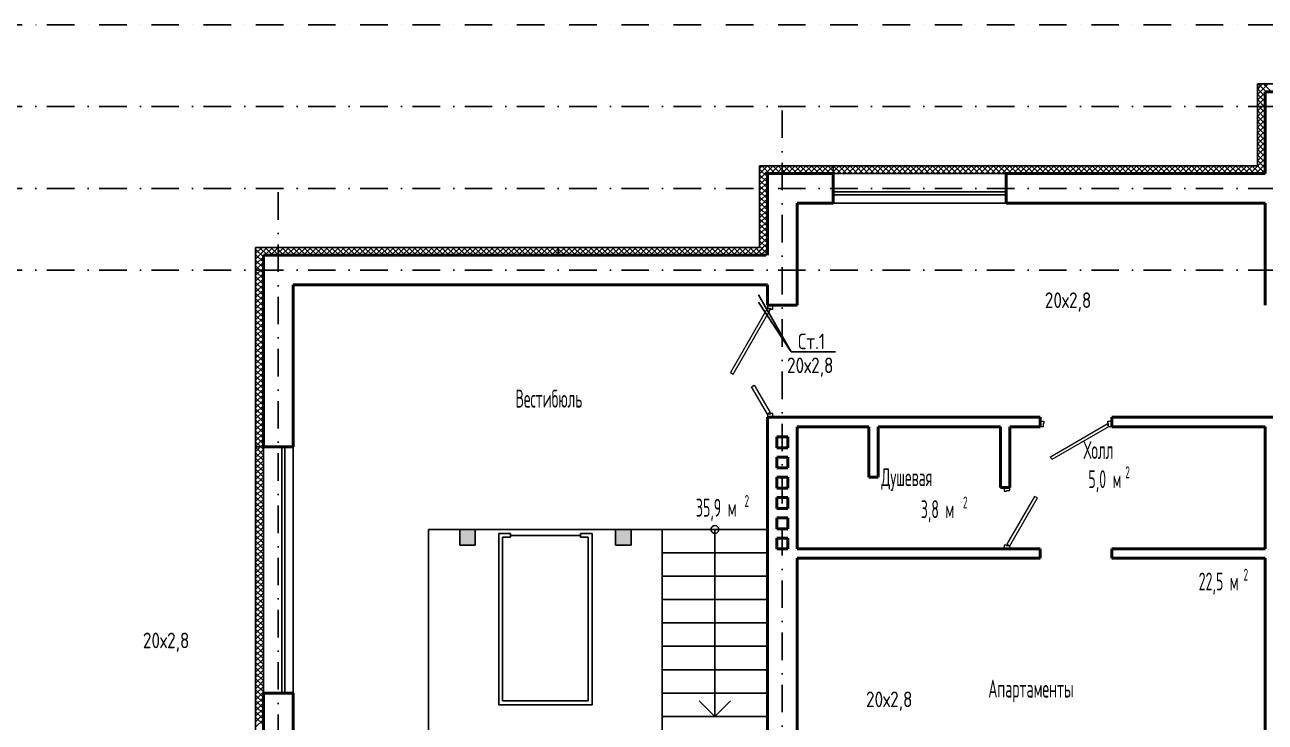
# Model space of a CAD drawing. Extents: x -1560602 to 321118, y -2308202 to -430103.
# Drawn here: x -1544569 to -1528646, y -2279298 to -2270344 of the extents above; entities that cross this region are included whole.
import ezdxf
from ezdxf.enums import TextEntityAlignment as Align

# ---------------------------------------------------------------- set-up
doc = ezdxf.new("R2010")
doc.units = 0
doc.header["$MEASUREMENT"] = 0
doc.linetypes.add('Dot & Dashed', pattern=[670.277762, 352.777767, -176.388884, 0, -141.111112])
doc.linetypes.add('Штрихпунктирная', pattern=[0.670278, 0.352778, -0.176389, 0, -0.141111])
doc.layers.get('0').update_dxf_attribs({"color": 255, "linetype": 'CONTINUOUS'})
for name, color, linetype, lineweight in [('Вентиляция', 2, 'CONTINUOUS', 50), ('Двери', 4, 'CONTINUOUS', 15), ('стены', 5, 'CONTINUOUS', 50)]:
    doc.layers.add(name, color=color, linetype=linetype, lineweight=lineweight)
for name, color, linetype in [('Оси', 253, 'Dot & Dashed'), ('отделка', 240, 'CONTINUOUS'), ('Текст', 7, 'CONTINUOUS'), ('Утеплитель', 6, 'CONTINUOUS')]:
    doc.layers.add(name, color=color, linetype=linetype)
doc.styles.get("Standard").update_dxf_attribs({"font": 'spds.shx', "width": 0.7, "height": 250})

msp = doc.modelspace()

# ---------------------------------------------------------------- hatches: boundary and pattern name
at = {"linetype": 'Continuous', "lineweight": 5}
for points in [[(-1538985.7, -2277023.9), (-1538785.7, -2277023.9), (-1538785.7, -2276823.9), (-1538985.7, -2276823.9)], [(-1536985.7, -2277023.9), (-1536785.7, -2277023.9), (-1536785.7, -2276823.9), (-1536985.7, -2276823.9)]]:
    msp.add_hatch(color=0, dxfattribs=at).paths.add_polyline_path(points, flags=0)

# ---------------------------------------------------------------- linework, layer by layer
at = {"color": 0}
for p, q in [((-1535151.4, -2273810.9, 0), (-1534730.5, -2274542.8)), ((-1534730.5, -2274542.8), (-1535151.4, -2273904.9, 0)), ((-1534160.3, -2274542.8), (-1534730.5, -2274542.8))]:
    msp.add_line(p, q, dxfattribs=at)
at = {"color": 0, "linetype": 'Continuous'}
for p, q in [((-1539385.7, -2280873.9), (-1539385.7, -2276823.9)), ((-1539385.7, -2276823.9), (-1536385.7, -2276823.9)), ((-1538785.7, -2276823.9), (-1538985.7, -2276823.9)), ((-1538985.7, -2276823.9), (-1538985.7, -2277023.9)), ((-1538785.7, -2277023.9), (-1538785.7, -2276823.9)), ((-1538485.7, -2276873.9), (-1538485.7, -2279073.9)), ((-1538335.7, -2276873.9), (-1538485.7, -2276873.9)), ((-1538335.7, -2276923.9), (-1538335.7, -2276873.9)), ((-1537285.7, -2276873.9), (-1537435.7, -2276873.9)), ((-1537435.7, -2276873.9), (-1537435.7, -2276923.9)), ((-1537285.7, -2279073.9), (-1537285.7, -2276873.9)), ((-1536785.7, -2276823.9), (-1536985.7, -2276823.9)), ((-1536985.7, -2276823.9), (-1536985.7, -2277023.9)), ((-1536785.7, -2277023.9), (-1536785.7, -2276823.9)), ((-1535035.7, -2276823.9), (-1536385.7, -2276823.9)), ((-1536385.7, -2276823.9), (-1536385.7, -2279223.9)), ((-1535710.7, -2276823.9), (-1535710.7, -2279223.9)), ((-1535035.7, -2279223.9), (-1535035.7, -2276823.9)), ((-1538985.7, -2277023.9), (-1538785.7, -2277023.9)), ((-1538435.7, -2276923.9), (-1538435.7, -2279023.9)), ((-1538335.7, -2276923.9), (-1538435.7, -2276923.9)), ((-1538335.7, -2276898.9), (-1537435.7, -2276898.9)), ((-1537335.7, -2276923.9), (-1537435.7, -2276923.9)), ((-1537335.7, -2279023.9), (-1537335.7, -2276923.9)), ((-1536985.7, -2277023.9), (-1536785.7, -2277023.9)), ((-1535035.7, -2277123.9), (-1536385.7, -2277123.9)), ((-1535035.7, -2277423.9), (-1536385.7, -2277423.9)), ((-1535035.7, -2277723.9), (-1536385.7, -2277723.9)), ((-1535035.7, -2278023.9), (-1536385.7, -2278023.9)), ((-1535035.7, -2278323.9), (-1536385.7, -2278323.9)), ((-1535035.7, -2278623.9), (-1536385.7, -2278623.9)), ((-1535035.7, -2278923.9), (-1536385.7, -2278923.9)), ((-1538485.7, -2279073.9), (-1537285.7, -2279073.9)), ((-1538435.7, -2279023.9), (-1537335.7, -2279023.9)), ((-1535910.7, -2279023.9), (-1535710.7, -2279223.9)), ((-1535710.7, -2279223.9), (-1535510.7, -2279023.9)), ((-1536385.7, -2279223.9), (-1535035.7, -2279223.9)), ((-1536385.7, -2279223.9), (-1536385.7, -2279523.9)), ((-1535035.7, -2279523.9), (-1535035.7, -2279223.9))]:
    msp.add_line(p, q, dxfattribs=at)
for start, end in [(0, 180), (180, 0)]:
    msp.add_arc((-1535710.7, -2276823.9), 50, start, end, dxfattribs=at)
at = {"layer": 'Вентиляция', "color": 0, "ltscale": 100}
for p, q in [((-1534915.7, -2275633.6), (-1534775.7, -2275633.6)), ((-1534915.7, -2275773.6), (-1534915.7, -2275633.6)), ((-1534775.7, -2275633.6), (-1534775.7, -2275773.6)), ((-1534775.7, -2275773.6), (-1534915.7, -2275773.6)), ((-1534915.7, -2275893.6), (-1534775.7, -2275893.6)), ((-1534915.7, -2276033.6), (-1534915.7, -2275893.6)), ((-1534775.7, -2275893.6), (-1534775.7, -2276033.6)), ((-1534775.7, -2276033.6), (-1534915.7, -2276033.6)), ((-1534915.7, -2276153.6), (-1534775.7, -2276153.6)), ((-1534915.7, -2276293.6), (-1534915.7, -2276153.6)), ((-1534775.7, -2276153.6), (-1534775.7, -2276293.6)), ((-1534775.7, -2276293.6), (-1534915.7, -2276293.6)), ((-1534915.7, -2276413.6), (-1534775.7, -2276413.6)), ((-1534915.7, -2276553.6), (-1534915.7, -2276413.6)), ((-1534775.7, -2276553.6), (-1534915.7, -2276553.6)), ((-1534775.7, -2276413.6), (-1534775.7, -2276553.6)), ((-1534915.7, -2276673.6), (-1534775.7, -2276673.6)), ((-1534915.7, -2276813.6), (-1534915.7, -2276673.6)), ((-1534775.7, -2276673.6), (-1534775.7, -2276813.6)), ((-1534775.7, -2276813.6), (-1534915.7, -2276813.6)), ((-1534915.7, -2276933.6), (-1534775.7, -2276933.6)), ((-1534915.7, -2277073.6), (-1534915.7, -2276933.6)), ((-1534775.7, -2276933.6), (-1534775.7, -2277073.6)), ((-1534775.7, -2277073.6), (-1534915.7, -2277073.6))]:
    msp.add_line(p, q, dxfattribs=at)
at = {"layer": 'Двери', "color": 0, "linetype": 'Continuous'}
for p, q in [((-1535035.7, -2273983.6), (-1535511.7, -2274808)), ((-1535477.1, -2274828), (-1535001.1, -2274003.6)), ((-1535035.7, -2273943.6), (-1535035.7, -2273983.6)), ((-1535035.7, -2273983.6), (-1534995.7, -2273983.6)), ((-1535001.1, -2274003.6), (-1535035.7, -2273983.6)), ((-1534995.7, -2273983.6), (-1534995.7, -2273993.6)), ((-1534995.7, -2273993.6), (-1534965.7, -2273993.6)), ((-1534965.7, -2273993.6), (-1534965.7, -2273943.6)), ((-1535511.7, -2274808), (-1535477.1, -2274828)), ((-1535239.7, -2274990.2), (-1535205.1, -2274970.2)), ((-1535205.1, -2274970.2), (-1535001.1, -2275323.6)), ((-1535035.7, -2275343.6), (-1535239.7, -2274990.2)), ((-1535001.1, -2275323.6), (-1535035.7, -2275343.6)), ((-1534995.7, -2275343.6), (-1535035.7, -2275343.6)), ((-1535035.7, -2275343.6), (-1535035.7, -2275383.6)), ((-1534965.7, -2275333.6), (-1534995.7, -2275333.6)), ((-1534995.7, -2275333.6), (-1534995.7, -2275343.6)), ((-1534965.7, -2275383.6), (-1534965.7, -2275333.6)), ((-1531535.7, -2275433.6), (-1531485.7, -2275433.6)), ((-1531485.7, -2275433.6), (-1531485.7, -2275463.6)), ((-1530665.7, -2275463.6), (-1530665.7, -2275433.6)), ((-1530665.7, -2275433.6), (-1530615.7, -2275433.6)), ((-1531495.7, -2275503.6), (-1531535.7, -2275503.6)), ((-1531485.7, -2275463.6), (-1531495.7, -2275463.6)), ((-1531495.7, -2275463.6), (-1531495.7, -2275503.6)), ((-1531403.2, -2275888.9), (-1530675.7, -2275468.9)), ((-1530655.7, -2275503.6), (-1531383.2, -2275923.6)), ((-1530675.7, -2275468.9), (-1530655.7, -2275503.6)), ((-1530655.7, -2275463.6), (-1530665.7, -2275463.6)), ((-1530655.7, -2275503.6), (-1530655.7, -2275463.6)), ((-1530615.7, -2275503.6), (-1530655.7, -2275503.6)), ((-1531383.2, -2275923.6), (-1531403.2, -2275888.9)), ((-1531995.7, -2276283.6), (-1531995.7, -2276333.6)), ((-1531995.7, -2276333.6), (-1531965.7, -2276333.6)), ((-1531965.7, -2276333.6), (-1531965.7, -2276323.6)), ((-1531965.7, -2276323.6), (-1531925.7, -2276323.6)), ((-1531605.4, -2276398.7), (-1531960.4, -2277013.6)), ((-1531925.7, -2276323.6), (-1531925.7, -2276283.6)), ((-1531570.7, -2276418.7), (-1531605.4, -2276398.7)), ((-1531925.7, -2277033.6), (-1531570.7, -2276418.7)), ((-1531965.7, -2277023.6), (-1531995.7, -2277023.6)), ((-1531995.7, -2277023.6), (-1531995.7, -2277073.6)), ((-1531965.7, -2277033.6), (-1531965.7, -2277023.6)), ((-1531925.7, -2277033.6), (-1531965.7, -2277033.6)), ((-1531960.4, -2277013.6), (-1531925.7, -2277033.6)), ((-1531925.7, -2277073.6), (-1531925.7, -2277033.6))]:
    msp.add_line(p, q, dxfattribs=at)
at = {"layer": 'Оси', "color": 0, "linetype": 'Штрихпунктирная', "lineweight": -3, "ltscale": 1000}
for p, q in [((-1556351.1, -2270343.9), (-1508285.7, -2270343.9)), ((-1556351.1, -2271393.9), (-1496895.7, -2271393.9)), ((-1534845.7, -2271443.9), (-1534845.7, -2295548.9)), ((-1556351.1, -2272443.9), (-1496895.7, -2272443.9)), ((-1541315.7, -2272493.9), (-1541315.7, -2295548.9)), ((-1556351.1, -2273493.9), (-1496895.7, -2273493.9))]:
    msp.add_line(p, q, dxfattribs=at)
at = {"layer": 'отделка', "color": 0, "ltscale": 100}
for p, q in [((-1534190.7, -2272253.5), (-1531970.7, -2272253.5)), ((-1534190.7, -2272488.5), (-1531970.7, -2272488.5)), ((-1534190.7, -2272528.5), (-1531970.7, -2272528.5)), ((-1531970.7, -2272633.5), (-1534190.7, -2272633.5)), ((-1541505.7, -2278923.7), (-1541505.7, -2275763.7)), ((-1541270.7, -2278923.7), (-1541270.7, -2275763.7)), ((-1541230.7, -2278923.7), (-1541230.7, -2275763.7)), ((-1541125.7, -2275763.7), (-1541125.7, -2278923.7))]:
    msp.add_line(p, q, dxfattribs=at)
at = {"layer": 'стены', "color": 0, "linetype": 'Continuous'}
for p, q in [((-1528645.7, -2271203.5), (-1528645.7, -2272253.5)), ((-1527800.7, -2271203.5), (-1528645.7, -2271203.5)), ((-1535035.7, -2272253.5), (-1535035.7, -2273303.6)), ((-1534190.7, -2272253.5), (-1535035.7, -2272253.5)), ((-1531330.7, -2272253.5), (-1531970.7, -2272253.5)), ((-1531970.7, -2272253.5), (-1531970.7, -2272323.5)), ((-1531970.7, -2272253.5), (-1531970.7, -2272323.5)), ((-1528645.7, -2272253.5), (-1531330.7, -2272253.5)), ((-1531970.7, -2272323.5), (-1531970.7, -2272633.5)), ((-1534655.7, -2273813.6), (-1534655.7, -2272633.5)), ((-1534655.7, -2272633.5), (-1534190.7, -2272633.5)), ((-1531970.7, -2272633.5), (-1531330.7, -2272633.5)), ((-1531330.7, -2272633.5), (-1528645.7, -2272633.5)), ((-1528645.7, -2272633.5), (-1528645.7, -2273943.6)), ((-1537720.7, -2273303.6), (-1541505.7, -2273303.6)), ((-1541505.7, -2273303.6), (-1541505.7, -2275763.7)), ((-1535057.1, -2273303.6), (-1537720.7, -2273303.6)), ((-1541125.7, -2273683.6), (-1537715.8, -2273683.6)), ((-1541125.7, -2275763.7), (-1541125.7, -2273683.6)), ((-1537715.8, -2273683.6), (-1535035.7, -2273683.6)), ((-1535035.7, -2273683.6), (-1535035.7, -2273943.6)), ((-1534655.7, -2273943.6), (-1534655.7, -2273813.6)), ((-1534655.7, -2273943.6), (-1535035.7, -2273943.6)), ((-1535035.7, -2275383.6), (-1535035.7, -2281003.9)), ((-1531535.7, -2275383.6), (-1535035.7, -2275383.6)), ((-1528265.7, -2275383.6), (-1530615.7, -2275383.6)), ((-1534655.7, -2277073.6), (-1534655.7, -2275503.6)), ((-1534655.7, -2275503.6), (-1533735.7, -2275503.6)), ((-1534655.7, -2277050.6), (-1534655.7, -2275526.6)), ((-1533758.7, -2275503.6), (-1534632.7, -2275503.6)), ((-1533735.7, -2275503.6), (-1533735.7, -2276153.6)), ((-1533615.7, -2276153.6), (-1533615.7, -2275503.6)), ((-1533615.7, -2275503.6), (-1532045.7, -2275503.6)), ((-1532045.7, -2275503.6), (-1532045.7, -2276283.6)), ((-1531925.7, -2276283.6), (-1531925.7, -2275503.6)), ((-1531925.7, -2275503.6), (-1531535.7, -2275503.6)), ((-1530615.7, -2275503.6), (-1528645.7, -2275503.6)), ((-1528645.7, -2275503.6), (-1528645.7, -2277073.6)), ((-1533735.7, -2276153.6), (-1533615.7, -2276153.6)), ((-1531535.7, -2277073.6), (-1534655.7, -2277073.6)), ((-1534655.7, -2281003.9), (-1534655.7, -2277193.6)), ((-1534655.7, -2277193.6), (-1531535.7, -2277193.6)), ((-1531535.7, -2277098.6), (-1531535.7, -2277073.6)), ((-1531535.7, -2277098.6), (-1531535.7, -2277193.6)), ((-1528645.7, -2277073.6), (-1530615.7, -2277073.6)), ((-1530615.7, -2277193.6), (-1528645.7, -2277193.6)), ((-1528645.7, -2277193.6), (-1528645.7, -2281003.9)), ((-1541505.7, -2278923.7), (-1541505.7, -2281383.9)), ((-1541125.7, -2281003.9), (-1541125.7, -2278923.7))]:
    msp.add_line(p, q, dxfattribs=at)
at = {"layer": 'стены', "color": 0, "ltscale": 100}
for p, q in [((-1534190.7, -2272633.5), (-1534190.7, -2272253.5)), ((-1531535.7, -2275383.6), (-1531535.7, -2275503.6)), ((-1530615.7, -2275383.6), (-1530615.7, -2275491.1)), ((-1530615.7, -2275491.1), (-1530615.7, -2275503.6)), ((-1541125.7, -2275763.7), (-1541505.7, -2275763.7)), ((-1531925.7, -2276283.6), (-1532045.7, -2276283.6)), ((-1530615.7, -2277073.6), (-1530615.7, -2277193.6)), ((-1541125.7, -2278923.7), (-1541505.7, -2278923.7))]:
    msp.add_line(p, q, dxfattribs=at)
at = {"layer": 'Утеплитель', "color": 0, "linetype": 'Continuous'}
for p, q in [((-1528745.7, -2271103.5), (-1528745.7, -2271203.5)), ((-1527800.7, -2271103.5), (-1528745.7, -2271103.5)), ((-1528745.7, -2271169.5), (-1528716.7, -2271140.4)), ((-1528645.7, -2271192.2), (-1528734.4, -2271103.5)), ((-1528716.7, -2271140.4), (-1528679.8, -2271103.5)), ((-1528685.6, -2271180), (-1528645.7, -2271140.2)), ((-1528645.7, -2271121.5), (-1528663.7, -2271103.5)), ((-1528645.7, -2271140.2), (-1528609.1, -2271103.5)), ((-1528563.7, -2271203.5), (-1528645.7, -2271121.5)), ((-1528705.1, -2271203.5), (-1528745.7, -2271162.9)), ((-1528745.7, -2271203.5), (-1528745.7, -2272153.5)), ((-1528745.7, -2271240.2), (-1528709.1, -2271203.5)), ((-1528745.7, -2271310.9), (-1528654.4, -2271219.6)), ((-1528645.7, -2271333.6), (-1528745.7, -2271233.6)), ((-1528745.7, -2271381.6), (-1528645.7, -2271281.6)), ((-1528645.7, -2271404.4), (-1528745.7, -2271304.4)), ((-1528709.1, -2271203.5), (-1528685.6, -2271180)), ((-1528645.7, -2271262.9), (-1528705.1, -2271203.5)), ((-1528745.7, -2271452.3), (-1528645.7, -2271352.3)), ((-1528645.7, -2271475.1), (-1528745.7, -2271375.1)), ((-1528745.7, -2271523), (-1528645.7, -2271423)), ((-1528645.7, -2271545.8), (-1528745.7, -2271445.8)), ((-1528745.7, -2271593.8), (-1528645.7, -2271493.8)), ((-1528645.7, -2271616.5), (-1528745.7, -2271516.5)), ((-1528745.7, -2271664.5), (-1528645.7, -2271564.5)), ((-1528645.7, -2271687.2), (-1528745.7, -2271587.2)), ((-1528745.7, -2271735.2), (-1528645.7, -2271635.2)), ((-1528645.7, -2271757.9), (-1528745.7, -2271657.9)), ((-1528745.7, -2271805.9), (-1528645.7, -2271705.9)), ((-1528645.7, -2271828.6), (-1528745.7, -2271728.6)), ((-1528745.7, -2271876.6), (-1528645.7, -2271776.6)), ((-1528645.7, -2271899.3), (-1528745.7, -2271799.3)), ((-1528745.7, -2271947.3), (-1528645.7, -2271847.3)), ((-1528645.7, -2271970), (-1528745.7, -2271870)), ((-1528745.7, -2272018), (-1528645.7, -2271918)), ((-1528645.7, -2272040.7), (-1528745.7, -2271940.7)), ((-1528745.7, -2272088.7), (-1528645.7, -2271988.7)), ((-1528645.7, -2272111.5), (-1528745.7, -2272011.5)), ((-1528674.4, -2272153.5), (-1528745.7, -2272082.2)), ((-1528739.9, -2272153.5), (-1528645.7, -2272059.4)), ((-1535135.7, -2272153.5), (-1535135.7, -2273203.6)), ((-1534190.7, -2272153.5), (-1535135.7, -2272153.5)), ((-1535135.7, -2272185.5), (-1535121.7, -2272171.4)), ((-1535035.7, -2272297.6), (-1535135.7, -2272197.6)), ((-1535135.7, -2272256.2), (-1535090.5, -2272211)), ((-1535135.7, -2272326.9), (-1535059.4, -2272250.6)), ((-1535121.7, -2272171.4), (-1535103.8, -2272153.5)), ((-1535035.7, -2272226.8), (-1535109, -2272153.5)), ((-1535090.5, -2272211), (-1535035.7, -2272156.2)), ((-1535059.4, -2272250.6), (-1535035.7, -2272226.9)), ((-1535035.7, -2272156.1), (-1535038.3, -2272153.5)), ((-1535035.7, -2272156.2), (-1535033.1, -2272153.5)), ((-1535035.7, -2272226.9), (-1534962.4, -2272153.5)), ((-1534938.3, -2272253.5), (-1535035.7, -2272156.1)), ((-1535009, -2272253.5), (-1535035.7, -2272226.8)), ((-1534991.7, -2272253.5), (-1534891.7, -2272153.5)), ((-1534867.6, -2272253.5), (-1534967.6, -2272153.5)), ((-1534921, -2272253.5), (-1534821, -2272153.5)), ((-1534796.9, -2272253.5), (-1534896.9, -2272153.5)), ((-1534850.3, -2272253.5), (-1534750.3, -2272153.5)), ((-1534726.2, -2272253.5), (-1534826.2, -2272153.5)), ((-1534779.5, -2272253.5), (-1534679.5, -2272153.5)), ((-1534655.5, -2272253.5), (-1534755.5, -2272153.5)), ((-1534708.8, -2272253.5), (-1534608.8, -2272153.5)), ((-1534584.8, -2272253.5), (-1534684.8, -2272153.5)), ((-1534638.1, -2272253.5), (-1534538.1, -2272153.5)), ((-1534514.1, -2272253.5), (-1534614.1, -2272153.5)), ((-1534567.4, -2272253.5), (-1534467.4, -2272153.5)), ((-1534443.4, -2272253.5), (-1534543.4, -2272153.5)), ((-1534496.7, -2272253.5), (-1534396.7, -2272153.5)), ((-1534372.6, -2272253.5), (-1534472.6, -2272153.5)), ((-1534426, -2272253.5), (-1534326, -2272153.5)), ((-1534301.9, -2272253.5), (-1534401.9, -2272153.5)), ((-1534355.3, -2272253.5), (-1534255.3, -2272153.5)), ((-1534231.2, -2272253.5), (-1534331.2, -2272153.5)), ((-1534284.6, -2272253.5), (-1534190.7, -2272159.7)), ((-1534190.7, -2272223.3), (-1534260.5, -2272153.5)), ((-1534213.9, -2272253.5), (-1534190.7, -2272230.4)), ((-1534190.7, -2272153.5), (-1534190.7, -2272253.5)), ((-1534190.7, -2272153.5), (-1534190.7, -2272253.5)), ((-1528745.7, -2272153.5), (-1534190.7, -2272153.5)), ((-1534190.7, -2272159.7), (-1534184.6, -2272153.5)), ((-1534190.7, -2272230.4), (-1534113.9, -2272153.5)), ((-1534160.5, -2272253.5), (-1534190.7, -2272223.3)), ((-1534089.8, -2272253.5), (-1534189.8, -2272153.5)), ((-1534143.2, -2272253.5), (-1534043.2, -2272153.5)), ((-1534019.1, -2272253.5), (-1534119.1, -2272153.5)), ((-1534072.4, -2272253.5), (-1533972.4, -2272153.5)), ((-1533948.4, -2272253.5), (-1534048.4, -2272153.5)), ((-1534001.7, -2272253.5), (-1533901.7, -2272153.5)), ((-1533877.7, -2272253.5), (-1533977.7, -2272153.5)), ((-1533931, -2272253.5), (-1533831, -2272153.5)), ((-1533807, -2272253.5), (-1533907, -2272153.5)), ((-1533860.3, -2272253.5), (-1533760.3, -2272153.5)), ((-1533736.2, -2272253.5), (-1533836.2, -2272153.5)), ((-1533789.6, -2272253.5), (-1533689.6, -2272153.5)), ((-1533665.5, -2272253.5), (-1533765.5, -2272153.5)), ((-1533718.9, -2272253.5), (-1533618.9, -2272153.5)), ((-1533594.8, -2272253.5), (-1533694.8, -2272153.5)), ((-1533648.2, -2272253.5), (-1533548.2, -2272153.5)), ((-1533524.1, -2272253.5), (-1533624.1, -2272153.5)), ((-1533577.5, -2272253.5), (-1533477.5, -2272153.5)), ((-1533453.4, -2272253.5), (-1533553.4, -2272153.5)), ((-1533506.8, -2272253.5), (-1533406.8, -2272153.5)), ((-1533382.7, -2272253.5), (-1533482.7, -2272153.5)), ((-1533436, -2272253.5), (-1533336, -2272153.5)), ((-1533312, -2272253.5), (-1533412, -2272153.5)), ((-1533365.3, -2272253.5), (-1533265.3, -2272153.5)), ((-1533241.3, -2272253.5), (-1533341.3, -2272153.5)), ((-1533294.6, -2272253.5), (-1533194.6, -2272153.5)), ((-1533170.6, -2272253.5), (-1533270.6, -2272153.5)), ((-1533223.9, -2272253.5), (-1533123.9, -2272153.5)), ((-1533099.9, -2272253.5), (-1533199.9, -2272153.5)), ((-1533153.2, -2272253.5), (-1533053.2, -2272153.5)), ((-1533029.1, -2272253.5), (-1533129.1, -2272153.5)), ((-1533082.5, -2272253.5), (-1532982.5, -2272153.5)), ((-1532958.4, -2272253.5), (-1533058.4, -2272153.5)), ((-1533011.8, -2272253.5), (-1532911.8, -2272153.5)), ((-1532887.7, -2272253.5), (-1532987.7, -2272153.5)), ((-1532941.1, -2272253.5), (-1532841.1, -2272153.5)), ((-1532817, -2272253.5), (-1532917, -2272153.5)), ((-1532870.4, -2272253.5), (-1532770.4, -2272153.5)), ((-1532746.3, -2272253.5), (-1532846.3, -2272153.5)), ((-1532799.6, -2272253.5), (-1532699.6, -2272153.5)), ((-1532675.6, -2272253.5), (-1532775.6, -2272153.5)), ((-1532728.9, -2272253.5), (-1532628.9, -2272153.5)), ((-1532604.9, -2272253.5), (-1532704.9, -2272153.5)), ((-1532658.2, -2272253.5), (-1532558.2, -2272153.5)), ((-1532534.2, -2272253.5), (-1532634.2, -2272153.5)), ((-1532587.5, -2272253.5), (-1532487.5, -2272153.5)), ((-1532463.5, -2272253.5), (-1532563.5, -2272153.5)), ((-1532516.8, -2272253.5), (-1532416.8, -2272153.5)), ((-1532392.7, -2272253.5), (-1532492.7, -2272153.5)), ((-1532446.1, -2272253.5), (-1532346.1, -2272153.5)), ((-1532322, -2272253.5), (-1532422, -2272153.5)), ((-1532375.4, -2272253.5), (-1532275.4, -2272153.5)), ((-1532251.3, -2272253.5), (-1532351.3, -2272153.5)), ((-1532304.7, -2272253.5), (-1532204.7, -2272153.5)), ((-1532180.6, -2272253.5), (-1532280.6, -2272153.5)), ((-1532234, -2272253.5), (-1532134, -2272153.5)), ((-1532109.9, -2272253.5), (-1532209.9, -2272153.5)), ((-1532163.3, -2272253.5), (-1532063.3, -2272153.5)), ((-1532039.2, -2272253.5), (-1532139.2, -2272153.5)), ((-1532092.5, -2272253.5), (-1531992.5, -2272153.5)), ((-1531968.5, -2272253.5), (-1532068.5, -2272153.5)), ((-1532021.8, -2272253.5), (-1531921.8, -2272153.5)), ((-1531897.8, -2272253.5), (-1531997.8, -2272153.5)), ((-1531951.1, -2272253.5), (-1531851.1, -2272153.5)), ((-1531827.1, -2272253.5), (-1531927.1, -2272153.5)), ((-1531880.4, -2272253.5), (-1531780.4, -2272153.5)), ((-1531756.3, -2272253.5), (-1531856.3, -2272153.5)), ((-1531809.7, -2272253.5), (-1531709.7, -2272153.5)), ((-1531685.6, -2272253.5), (-1531785.6, -2272153.5)), ((-1531739, -2272253.5), (-1531639, -2272153.5)), ((-1531614.9, -2272253.5), (-1531714.9, -2272153.5)), ((-1531668.3, -2272253.5), (-1531568.3, -2272153.5)), ((-1531544.2, -2272253.5), (-1531644.2, -2272153.5)), ((-1531597.6, -2272253.5), (-1531497.6, -2272153.5)), ((-1531473.5, -2272253.5), (-1531573.5, -2272153.5)), ((-1531526.9, -2272253.5), (-1531426.9, -2272153.5)), ((-1531402.8, -2272253.5), (-1531502.8, -2272153.5)), ((-1531456.1, -2272253.5), (-1531356.1, -2272153.5)), ((-1531332.1, -2272253.5), (-1531432.1, -2272153.5)), ((-1531385.4, -2272253.5), (-1531285.4, -2272153.5)), ((-1531261.4, -2272253.5), (-1531361.4, -2272153.5)), ((-1531314.7, -2272253.5), (-1531214.7, -2272153.5)), ((-1531190.7, -2272253.5), (-1531290.7, -2272153.5)), ((-1531244, -2272253.5), (-1531144, -2272153.5)), ((-1531120, -2272253.5), (-1531220, -2272153.5)), ((-1531173.3, -2272253.5), (-1531073.3, -2272153.5)), ((-1531049.2, -2272253.5), (-1531149.2, -2272153.5)), ((-1531102.6, -2272253.5), (-1531002.6, -2272153.5)), ((-1530978.5, -2272253.5), (-1531078.5, -2272153.5)), ((-1531031.9, -2272253.5), (-1530931.9, -2272153.5)), ((-1530907.8, -2272253.5), (-1531007.8, -2272153.5)), ((-1530961.2, -2272253.5), (-1530861.2, -2272153.5)), ((-1530837.1, -2272253.5), (-1530937.1, -2272153.5)), ((-1530890.5, -2272253.5), (-1530790.5, -2272153.5)), ((-1530766.4, -2272253.5), (-1530866.4, -2272153.5)), ((-1530819.8, -2272253.5), (-1530719.8, -2272153.5)), ((-1530695.7, -2272253.5), (-1530795.7, -2272153.5)), ((-1530749, -2272253.5), (-1530649, -2272153.5)), ((-1530625, -2272253.5), (-1530725, -2272153.5)), ((-1530678.3, -2272253.5), (-1530578.3, -2272153.5)), ((-1530554.3, -2272253.5), (-1530654.3, -2272153.5)), ((-1530607.6, -2272253.5), (-1530507.6, -2272153.5)), ((-1530483.6, -2272253.5), (-1530583.6, -2272153.5)), ((-1530536.9, -2272253.5), (-1530436.9, -2272153.5)), ((-1530412.8, -2272253.5), (-1530512.8, -2272153.5)), ((-1530466.2, -2272253.5), (-1530366.2, -2272153.5)), ((-1530342.1, -2272253.5), (-1530442.1, -2272153.5)), ((-1530395.5, -2272253.5), (-1530295.5, -2272153.5)), ((-1530271.4, -2272253.5), (-1530371.4, -2272153.5)), ((-1530324.8, -2272253.5), (-1530224.8, -2272153.5)), ((-1530200.7, -2272253.5), (-1530300.7, -2272153.5)), ((-1530254.1, -2272253.5), (-1530154.1, -2272153.5)), ((-1530130, -2272253.5), (-1530230, -2272153.5)), ((-1530183.4, -2272253.5), (-1530083.4, -2272153.5)), ((-1530059.3, -2272253.5), (-1530159.3, -2272153.5)), ((-1530112.6, -2272253.5), (-1530012.6, -2272153.5)), ((-1529988.6, -2272253.5), (-1530088.6, -2272153.5)), ((-1530041.9, -2272253.5), (-1529941.9, -2272153.5)), ((-1529917.9, -2272253.5), (-1530017.9, -2272153.5)), ((-1529971.2, -2272253.5), (-1529871.2, -2272153.5)), ((-1529847.2, -2272253.5), (-1529947.2, -2272153.5)), ((-1529900.5, -2272253.5), (-1529800.5, -2272153.5)), ((-1529776.4, -2272253.5), (-1529876.4, -2272153.5)), ((-1529829.8, -2272253.5), (-1529729.8, -2272153.5)), ((-1529705.7, -2272253.5), (-1529805.7, -2272153.5)), ((-1529759.1, -2272253.5), (-1529659.1, -2272153.5)), ((-1529635, -2272253.5), (-1529735, -2272153.5)), ((-1529688.4, -2272253.5), (-1529588.4, -2272153.5)), ((-1529564.3, -2272253.5), (-1529664.3, -2272153.5)), ((-1529617.7, -2272253.5), (-1529517.7, -2272153.5)), ((-1529493.6, -2272253.5), (-1529593.6, -2272153.5)), ((-1529547, -2272253.5), (-1529447, -2272153.5)), ((-1529422.9, -2272253.5), (-1529522.9, -2272153.5)), ((-1529476.2, -2272253.5), (-1529376.2, -2272153.5)), ((-1529352.2, -2272253.5), (-1529452.2, -2272153.5)), ((-1529405.5, -2272253.5), (-1529305.5, -2272153.5)), ((-1529281.5, -2272253.5), (-1529381.5, -2272153.5)), ((-1529334.8, -2272253.5), (-1529234.8, -2272153.5)), ((-1529210.8, -2272253.5), (-1529310.8, -2272153.5)), ((-1529264.1, -2272253.5), (-1529164.1, -2272153.5)), ((-1529140.1, -2272253.5), (-1529240.1, -2272153.5)), ((-1529193.4, -2272253.5), (-1529093.4, -2272153.5)), ((-1529069.3, -2272253.5), (-1529169.3, -2272153.5)), ((-1529122.7, -2272253.5), (-1529022.7, -2272153.5)), ((-1528998.6, -2272253.5), (-1529098.6, -2272153.5)), ((-1529052, -2272253.5), (-1528952, -2272153.5)), ((-1528927.9, -2272253.5), (-1529027.9, -2272153.5)), ((-1528981.3, -2272253.5), (-1528881.3, -2272153.5)), ((-1528857.2, -2272253.5), (-1528957.2, -2272153.5)), ((-1528910.6, -2272253.5), (-1528810.6, -2272153.5)), ((-1528786.5, -2272253.5), (-1528886.5, -2272153.5)), ((-1528839.9, -2272253.5), (-1528745.7, -2272159.4)), ((-1528745.7, -2272223.6), (-1528815.8, -2272153.5)), ((-1528769.1, -2272253.5), (-1528745.7, -2272230.1)), ((-1528745.1, -2272153.5), (-1528745.7, -2272152.9)), ((-1528745.7, -2272159.4), (-1528743.1, -2272156.8)), ((-1528745.7, -2272230.1), (-1528712, -2272196.4)), ((-1528715.8, -2272253.5), (-1528745.7, -2272223.6)), ((-1528645.7, -2272252.9), (-1528745.1, -2272153.5)), ((-1528743.1, -2272156.8), (-1528739.9, -2272153.5)), ((-1528712, -2272196.4), (-1528669.1, -2272153.5)), ((-1528698.4, -2272253.5), (-1528680.9, -2272236)), ((-1528680.9, -2272236), (-1528645.7, -2272200.9)), ((-1528645.7, -2272182.2), (-1528674.4, -2272153.5)), ((-1528669.1, -2272153.5), (-1528645.7, -2272130.1)), ((-1535035.7, -2272368.3), (-1535135.7, -2272268.3)), ((-1535135.7, -2272397.6), (-1535035.7, -2272297.6)), ((-1535035.7, -2272439), (-1535135.7, -2272339)), ((-1535135.7, -2272468.3), (-1535035.7, -2272368.3)), ((-1535035.7, -2272509.7), (-1535135.7, -2272409.7)), ((-1535135.7, -2272539), (-1535035.7, -2272439)), ((-1535035.7, -2272580.4), (-1535135.7, -2272480.4)), ((-1535135.7, -2272609.7), (-1535035.7, -2272509.7)), ((-1535035.7, -2272651.1), (-1535135.7, -2272551.1)), ((-1535135.7, -2272680.4), (-1535035.7, -2272580.4)), ((-1535035.7, -2272721.8), (-1535135.7, -2272621.8)), ((-1535135.7, -2272751.2), (-1535035.7, -2272651.2)), ((-1535035.7, -2272792.5), (-1535135.7, -2272692.5)), ((-1535135.7, -2272821.9), (-1535035.7, -2272721.9)), ((-1535035.7, -2272863.2), (-1535135.7, -2272763.2)), ((-1535135.7, -2272892.6), (-1535035.7, -2272792.6)), ((-1535035.7, -2272933.9), (-1535135.7, -2272833.9)), ((-1535135.7, -2272963.3), (-1535035.7, -2272863.3)), ((-1535035.7, -2273004.7), (-1535135.7, -2272904.7)), ((-1535135.7, -2273034), (-1535035.7, -2272934)), ((-1535035.7, -2273075.4), (-1535135.7, -2272975.4)), ((-1535135.7, -2273104.7), (-1535035.7, -2273004.7)), ((-1535035.7, -2273146.1), (-1535135.7, -2273046.1)), ((-1537720.7, -2273203.6), (-1541605.7, -2273203.6)), ((-1541605.7, -2273203.6), (-1541605.7, -2275763.7)), ((-1541605.7, -2273210.8), (-1541602.1, -2273207.2)), ((-1541602.1, -2273207.2), (-1541598.5, -2273203.6)), ((-1541566.8, -2273242.5), (-1541527.8, -2273203.6)), ((-1541454.4, -2273303.6), (-1541554.4, -2273203.6)), ((-1541531.4, -2273277.9), (-1541457.1, -2273203.6)), ((-1541486.4, -2273303.6), (-1541386.4, -2273203.6)), ((-1541383.6, -2273303.6), (-1541483.6, -2273203.6)), ((-1541415.7, -2273303.6), (-1541315.7, -2273203.6)), ((-1541312.9, -2273303.6), (-1541412.9, -2273203.6)), ((-1541345, -2273303.6), (-1541245, -2273203.6)), ((-1541242.2, -2273303.6), (-1541342.2, -2273203.6)), ((-1541274.3, -2273303.6), (-1541174.3, -2273203.6)), ((-1541171.5, -2273303.6), (-1541271.5, -2273203.6)), ((-1541203.6, -2273303.6), (-1541103.6, -2273203.6)), ((-1541100.8, -2273303.6), (-1541200.8, -2273203.6)), ((-1541132.9, -2273303.6), (-1541032.9, -2273203.6)), ((-1541030.1, -2273303.6), (-1541130.1, -2273203.6)), ((-1541062.2, -2273303.6), (-1540962.2, -2273203.6)), ((-1540959.4, -2273303.6), (-1541059.4, -2273203.6)), ((-1540991.4, -2273303.6), (-1540891.4, -2273203.6)), ((-1540888.7, -2273303.6), (-1540988.7, -2273203.6)), ((-1540920.7, -2273303.6), (-1540820.7, -2273203.6)), ((-1540818, -2273303.6), (-1540918, -2273203.6)), ((-1540850, -2273303.6), (-1540750, -2273203.6)), ((-1540747.3, -2273303.6), (-1540847.3, -2273203.6)), ((-1540779.3, -2273303.6), (-1540679.3, -2273203.6)), ((-1540676.5, -2273303.6), (-1540776.5, -2273203.6)), ((-1540708.6, -2273303.6), (-1540608.6, -2273203.6)), ((-1540605.8, -2273303.6), (-1540705.8, -2273203.6)), ((-1540637.9, -2273303.6), (-1540537.9, -2273203.6)), ((-1540535.1, -2273303.6), (-1540635.1, -2273203.6)), ((-1540567.2, -2273303.6), (-1540467.2, -2273203.6)), ((-1540464.4, -2273303.6), (-1540564.4, -2273203.6)), ((-1540496.5, -2273303.6), (-1540396.5, -2273203.6)), ((-1540393.7, -2273303.6), (-1540493.7, -2273203.6)), ((-1540425.8, -2273303.6), (-1540325.8, -2273203.6)), ((-1540323, -2273303.6), (-1540423, -2273203.6)), ((-1540355, -2273303.6), (-1540255, -2273203.6)), ((-1540252.3, -2273303.6), (-1540352.3, -2273203.6)), ((-1540284.3, -2273303.6), (-1540184.3, -2273203.6)), ((-1540181.6, -2273303.6), (-1540281.6, -2273203.6)), ((-1540213.6, -2273303.6), (-1540113.6, -2273203.6)), ((-1540110.9, -2273303.6), (-1540210.9, -2273203.6)), ((-1540142.9, -2273303.6), (-1540042.9, -2273203.6)), ((-1540040.1, -2273303.6), (-1540140.1, -2273203.6)), ((-1540072.2, -2273303.6), (-1539972.2, -2273203.6)), ((-1539969.4, -2273303.6), (-1540069.4, -2273203.6)), ((-1540001.5, -2273303.6), (-1539901.5, -2273203.6)), ((-1539898.7, -2273303.6), (-1539998.7, -2273203.6)), ((-1539930.8, -2273303.6), (-1539830.8, -2273203.6)), ((-1539828, -2273303.6), (-1539928, -2273203.6)), ((-1539860.1, -2273303.6), (-1539760.1, -2273203.6)), ((-1539757.3, -2273303.6), (-1539857.3, -2273203.6)), ((-1539789.4, -2273303.6), (-1539689.4, -2273203.6)), ((-1539686.6, -2273303.6), (-1539786.6, -2273203.6)), ((-1539718.6, -2273303.6), (-1539618.6, -2273203.6)), ((-1539615.9, -2273303.6), (-1539715.9, -2273203.6)), ((-1539647.9, -2273303.6), (-1539547.9, -2273203.6)), ((-1539545.2, -2273303.6), (-1539645.2, -2273203.6)), ((-1539577.2, -2273303.6), (-1539477.2, -2273203.6)), ((-1539474.5, -2273303.6), (-1539574.5, -2273203.6)), ((-1539506.5, -2273303.6), (-1539406.5, -2273203.6)), ((-1539403.8, -2273303.6), (-1539503.8, -2273203.6)), ((-1539435.8, -2273303.6), (-1539335.8, -2273203.6)), ((-1539333, -2273303.6), (-1539433, -2273203.6)), ((-1539365.1, -2273303.6), (-1539265.1, -2273203.6)), ((-1539262.3, -2273303.6), (-1539362.3, -2273203.6)), ((-1539294.4, -2273303.6), (-1539194.4, -2273203.6)), ((-1539191.6, -2273303.6), (-1539291.6, -2273203.6)), ((-1539223.7, -2273303.6), (-1539123.7, -2273203.6)), ((-1539120.9, -2273303.6), (-1539220.9, -2273203.6)), ((-1539153, -2273303.6), (-1539053, -2273203.6)), ((-1539050.2, -2273303.6), (-1539150.2, -2273203.6)), ((-1539082.3, -2273303.6), (-1538982.3, -2273203.6)), ((-1538979.5, -2273303.6), (-1539079.5, -2273203.6)), ((-1539011.5, -2273303.6), (-1538911.5, -2273203.6)), ((-1538908.8, -2273303.6), (-1539008.8, -2273203.6)), ((-1538940.8, -2273303.6), (-1538840.8, -2273203.6)), ((-1538838.1, -2273303.6), (-1538938.1, -2273203.6)), ((-1538870.1, -2273303.6), (-1538770.1, -2273203.6)), ((-1538767.4, -2273303.6), (-1538867.4, -2273203.6)), ((-1538799.4, -2273303.6), (-1538699.4, -2273203.6)), ((-1538696.6, -2273303.6), (-1538796.6, -2273203.6)), ((-1538728.7, -2273303.6), (-1538628.7, -2273203.6)), ((-1538625.9, -2273303.6), (-1538725.9, -2273203.6)), ((-1538658, -2273303.6), (-1538558, -2273203.6)), ((-1538555.2, -2273303.6), (-1538655.2, -2273203.6)), ((-1538587.3, -2273303.6), (-1538487.3, -2273203.6)), ((-1538484.5, -2273303.6), (-1538584.5, -2273203.6)), ((-1538516.6, -2273303.6), (-1538416.6, -2273203.6)), ((-1538413.8, -2273303.6), (-1538513.8, -2273203.6)), ((-1538445.9, -2273303.6), (-1538345.9, -2273203.6)), ((-1538343.1, -2273303.6), (-1538443.1, -2273203.6)), ((-1538375.1, -2273303.6), (-1538275.1, -2273203.6)), ((-1538272.4, -2273303.6), (-1538372.4, -2273203.6)), ((-1538304.4, -2273303.6), (-1538204.4, -2273203.6)), ((-1538201.7, -2273303.6), (-1538301.7, -2273203.6)), ((-1538233.7, -2273303.6), (-1538133.7, -2273203.6)), ((-1538131, -2273303.6), (-1538231, -2273203.6)), ((-1538163, -2273303.6), (-1538063, -2273203.6)), ((-1538060.2, -2273303.6), (-1538160.2, -2273203.6)), ((-1538092.3, -2273303.6), (-1537992.3, -2273203.6)), ((-1537989.5, -2273303.6), (-1538089.5, -2273203.6)), ((-1538021.6, -2273303.6), (-1537921.6, -2273203.6)), ((-1537918.8, -2273303.6), (-1538018.8, -2273203.6)), ((-1537950.9, -2273303.6), (-1537850.9, -2273203.6)), ((-1537848.1, -2273303.6), (-1537948.1, -2273203.6)), ((-1537880.2, -2273303.6), (-1537780.2, -2273203.6)), ((-1537777.4, -2273303.6), (-1537877.4, -2273203.6)), ((-1537809.5, -2273303.6), (-1537720.7, -2273214.8)), ((-1537720.7, -2273289.5), (-1537806.7, -2273203.6)), ((-1537720.7, -2273218.8), (-1537736, -2273203.6)), ((-1537720.7, -2273203.6), (-1537720.7, -2273303.6)), ((-1537720.7, -2273203.6), (-1537720.7, -2273303.6)), ((-1535135.7, -2273203.6), (-1537720.7, -2273203.6)), ((-1537720.7, -2273214.8), (-1537709.5, -2273203.6)), ((-1537720.7, -2273285.6), (-1537638.7, -2273203.6)), ((-1537636, -2273303.6), (-1537720.7, -2273218.8)), ((-1537668, -2273303.6), (-1537568, -2273203.6)), ((-1537565.3, -2273303.6), (-1537665.3, -2273203.6)), ((-1537597.3, -2273303.6), (-1537497.3, -2273203.6)), ((-1537494.6, -2273303.6), (-1537594.6, -2273203.6)), ((-1537526.6, -2273303.6), (-1537426.6, -2273203.6)), ((-1537423.9, -2273303.6), (-1537523.9, -2273203.6)), ((-1537455.9, -2273303.6), (-1537355.9, -2273203.6)), ((-1537353.1, -2273303.6), (-1537453.1, -2273203.6)), ((-1537385.2, -2273303.6), (-1537285.2, -2273203.6)), ((-1537282.4, -2273303.6), (-1537382.4, -2273203.6)), ((-1537314.5, -2273303.6), (-1537214.5, -2273203.6)), ((-1537211.7, -2273303.6), (-1537311.7, -2273203.6)), ((-1537243.8, -2273303.6), (-1537143.8, -2273203.6)), ((-1537141, -2273303.6), (-1537241, -2273203.6)), ((-1537173.1, -2273303.6), (-1537073.1, -2273203.6)), ((-1537070.3, -2273303.6), (-1537170.3, -2273203.6)), ((-1537102.4, -2273303.6), (-1537002.4, -2273203.6)), ((-1536999.6, -2273303.6), (-1537099.6, -2273203.6)), ((-1537031.6, -2273303.6), (-1536931.6, -2273203.6)), ((-1536928.9, -2273303.6), (-1537028.9, -2273203.6)), ((-1536960.9, -2273303.6), (-1536860.9, -2273203.6)), ((-1536858.2, -2273303.6), (-1536958.2, -2273203.6)), ((-1536890.2, -2273303.6), (-1536790.2, -2273203.6)), ((-1536787.5, -2273303.6), (-1536887.5, -2273203.6)), ((-1536819.5, -2273303.6), (-1536719.5, -2273203.6)), ((-1536716.7, -2273303.6), (-1536816.7, -2273203.6)), ((-1536748.8, -2273303.6), (-1536648.8, -2273203.6)), ((-1536646, -2273303.6), (-1536746, -2273203.6)), ((-1536678.1, -2273303.6), (-1536578.1, -2273203.6)), ((-1536575.3, -2273303.6), (-1536675.3, -2273203.6)), ((-1536607.4, -2273303.6), (-1536507.4, -2273203.6)), ((-1536504.6, -2273303.6), (-1536604.6, -2273203.6)), ((-1536536.7, -2273303.6), (-1536436.7, -2273203.6)), ((-1536433.9, -2273303.6), (-1536533.9, -2273203.6)), ((-1536466, -2273303.6), (-1536366, -2273203.6)), ((-1536363.2, -2273303.6), (-1536463.2, -2273203.6)), ((-1536395.2, -2273303.6), (-1536295.2, -2273203.6)), ((-1536292.5, -2273303.6), (-1536392.5, -2273203.6)), ((-1536324.5, -2273303.6), (-1536224.5, -2273203.6)), ((-1536221.8, -2273303.6), (-1536321.8, -2273203.6)), ((-1536253.8, -2273303.6), (-1536153.8, -2273203.6)), ((-1536151.1, -2273303.6), (-1536251.1, -2273203.6)), ((-1536183.1, -2273303.6), (-1536083.1, -2273203.6)), ((-1536080.3, -2273303.6), (-1536180.3, -2273203.6)), ((-1536112.4, -2273303.6), (-1536012.4, -2273203.6)), ((-1536009.6, -2273303.6), (-1536109.6, -2273203.6)), ((-1536041.7, -2273303.6), (-1535941.7, -2273203.6)), ((-1535938.9, -2273303.6), (-1536038.9, -2273203.6)), ((-1535971, -2273303.6), (-1535871, -2273203.6)), ((-1535868.2, -2273303.6), (-1535968.2, -2273203.6)), ((-1535900.3, -2273303.6), (-1535800.3, -2273203.6)), ((-1535797.5, -2273303.6), (-1535897.5, -2273203.6)), ((-1535829.6, -2273303.6), (-1535729.6, -2273203.6)), ((-1535726.8, -2273303.6), (-1535826.8, -2273203.6)), ((-1535758.9, -2273303.6), (-1535658.9, -2273203.6)), ((-1535656.1, -2273303.6), (-1535756.1, -2273203.6)), ((-1535688.1, -2273303.6), (-1535588.1, -2273203.6)), ((-1535585.4, -2273303.6), (-1535685.4, -2273203.6)), ((-1535617.4, -2273303.6), (-1535517.4, -2273203.6)), ((-1535514.7, -2273303.6), (-1535614.7, -2273203.6)), ((-1535546.7, -2273303.6), (-1535446.7, -2273203.6)), ((-1535444, -2273303.6), (-1535544, -2273203.6)), ((-1535476, -2273303.6), (-1535376, -2273203.6)), ((-1535373.2, -2273303.6), (-1535473.2, -2273203.6)), ((-1535405.3, -2273303.6), (-1535305.3, -2273203.6)), ((-1535302.5, -2273303.6), (-1535402.5, -2273203.6)), ((-1535334.6, -2273303.6), (-1535234.6, -2273203.6)), ((-1535231.8, -2273303.6), (-1535331.8, -2273203.6)), ((-1535263.9, -2273303.6), (-1535163.9, -2273203.6)), ((-1535161.1, -2273303.6), (-1535261.1, -2273203.6)), ((-1535135.7, -2273258.2), (-1535190.4, -2273203.6)), ((-1535135.7, -2273175.4), (-1535035.7, -2273075.4)), ((-1535049, -2273203.6), (-1535135.7, -2273116.8)), ((-1535119.7, -2273203.6), (-1535135.7, -2273187.5)), ((-1535035.7, -2273287.5), (-1535119.7, -2273203.6)), ((-1535117, -2273227.4), (-1535093.2, -2273203.6)), ((-1535093.2, -2273203.6), (-1535035.7, -2273146.1)), ((-1535085.9, -2273267), (-1535035.7, -2273216.8)), ((-1535035.7, -2273216.8), (-1535049, -2273203.6)), ((-1541505.7, -2273322.9), (-1541605.7, -2273222.9)), ((-1541605.7, -2273281.5), (-1541566.8, -2273242.5)), ((-1541605.7, -2273352.2), (-1541531.4, -2273277.9)), ((-1541505.7, -2273393.6), (-1541605.7, -2273293.6)), ((-1541605.7, -2273422.9), (-1541505.7, -2273322.9)), ((-1541505.7, -2273464.3), (-1541605.7, -2273364.3)), ((-1537738.7, -2273303.6), (-1537720.7, -2273285.6)), ((-1537706.7, -2273303.6), (-1537720.7, -2273289.5)), ((-1535193.2, -2273303.6), (-1535135.7, -2273246.1)), ((-1535135.7, -2273246.1), (-1535117, -2273227.4)), ((-1535090.4, -2273303.6), (-1535135.7, -2273258.2)), ((-1535122.5, -2273303.6), (-1535085.9, -2273267)), ((-1535051.7, -2273303.6), (-1535035.7, -2273287.6)), ((-1541605.7, -2273493.6), (-1541505.7, -2273393.6)), ((-1541505.7, -2273535), (-1541605.7, -2273435)), ((-1541605.7, -2273564.3), (-1541505.7, -2273464.3)), ((-1541505.7, -2273605.7), (-1541605.7, -2273505.7)), ((-1541605.7, -2273635), (-1541505.7, -2273535)), ((-1541505.7, -2273676.4), (-1541605.7, -2273576.4)), ((-1541605.7, -2273705.7), (-1541505.7, -2273605.7)), ((-1541505.7, -2273747.1), (-1541605.7, -2273647.1)), ((-1541605.7, -2273776.4), (-1541505.7, -2273676.4)), ((-1541505.7, -2273817.9), (-1541605.7, -2273717.9)), ((-1541605.7, -2273847.1), (-1541505.7, -2273747.1)), ((-1541505.7, -2273888.6), (-1541605.7, -2273788.6)), ((-1541605.7, -2273917.9), (-1541505.7, -2273817.9)), ((-1541505.7, -2273959.3), (-1541605.7, -2273859.3)), ((-1541605.7, -2273988.6), (-1541505.7, -2273888.6)), ((-1541505.7, -2274030), (-1541605.7, -2273930)), ((-1541605.7, -2274059.3), (-1541505.7, -2273959.3)), ((-1541505.7, -2274100.7), (-1541605.7, -2274000.7)), ((-1541605.7, -2274130), (-1541505.7, -2274030)), ((-1541505.7, -2274171.4), (-1541605.7, -2274071.4)), ((-1541605.7, -2274200.7), (-1541505.7, -2274100.7)), ((-1541505.7, -2274242.1), (-1541605.7, -2274142.1)), ((-1541605.7, -2274271.4), (-1541505.7, -2274171.4)), ((-1541505.7, -2274312.8), (-1541605.7, -2274212.8)), ((-1541605.7, -2274342.1), (-1541505.7, -2274242.1)), ((-1541505.7, -2274383.5), (-1541605.7, -2274283.5)), ((-1541605.7, -2274412.8), (-1541505.7, -2274312.8)), ((-1541505.7, -2274454.3), (-1541605.7, -2274354.3)), ((-1541605.7, -2274483.5), (-1541505.7, -2274383.5)), ((-1541505.7, -2274525), (-1541605.7, -2274425)), ((-1541605.7, -2274554.3), (-1541505.7, -2274454.3)), ((-1541505.7, -2274595.7), (-1541605.7, -2274495.7)), ((-1541605.7, -2274625), (-1541505.7, -2274525)), ((-1541505.7, -2274666.4), (-1541605.7, -2274566.4)), ((-1541605.7, -2274695.7), (-1541505.7, -2274595.7)), ((-1541505.7, -2274737.1), (-1541605.7, -2274637.1)), ((-1541605.7, -2274766.4), (-1541505.7, -2274666.4)), ((-1541505.7, -2274807.8), (-1541605.7, -2274707.8)), ((-1541605.7, -2274837.1), (-1541505.7, -2274737.1)), ((-1541505.7, -2274878.5), (-1541605.7, -2274778.5)), ((-1541605.7, -2274907.8), (-1541505.7, -2274807.8)), ((-1541505.7, -2274949.2), (-1541605.7, -2274849.2)), ((-1541605.7, -2274978.5), (-1541505.7, -2274878.5)), ((-1541505.7, -2275019.9), (-1541605.7, -2274919.9)), ((-1541605.7, -2275049.2), (-1541505.7, -2274949.2)), ((-1541505.7, -2275090.7), (-1541605.7, -2274990.7)), ((-1541605.7, -2275119.9), (-1541505.7, -2275019.9)), ((-1541505.7, -2275161.4), (-1541605.7, -2275061.4)), ((-1541605.7, -2275190.7), (-1541505.7, -2275090.7)), ((-1541505.7, -2275232.1), (-1541605.7, -2275132.1)), ((-1541605.7, -2275261.4), (-1541505.7, -2275161.4)), ((-1541505.7, -2275302.8), (-1541605.7, -2275202.8)), ((-1541605.7, -2275332.1), (-1541505.7, -2275232.1)), ((-1541505.7, -2275373.5), (-1541605.7, -2275273.5)), ((-1541605.7, -2275402.8), (-1541505.7, -2275302.8)), ((-1541505.7, -2275444.2), (-1541605.7, -2275344.2)), ((-1541605.7, -2275473.5), (-1541505.7, -2275373.5)), ((-1541505.7, -2275514.9), (-1541605.7, -2275414.9)), ((-1541605.7, -2275544.2), (-1541505.7, -2275444.2)), ((-1541505.7, -2275585.6), (-1541605.7, -2275485.6)), ((-1541605.7, -2275614.9), (-1541505.7, -2275514.9)), ((-1541505.7, -2275656.3), (-1541605.7, -2275556.3)), ((-1541605.7, -2275685.6), (-1541505.7, -2275585.6)), ((-1541505.7, -2275727), (-1541605.7, -2275627)), ((-1541605.7, -2275756.3), (-1541505.7, -2275656.3)), ((-1541539.8, -2275763.7), (-1541605.7, -2275697.8)), ((-1541605.7, -2275763.7), (-1541505.7, -2275763.7)), ((-1541605.7, -2275763.7), (-1541605.7, -2281483.9)), ((-1541605.7, -2275827), (-1541542.4, -2275763.7)), ((-1541505.7, -2275868.5), (-1541605.7, -2275768.5)), ((-1541542.4, -2275763.7), (-1541505.7, -2275727)), ((-1541505.7, -2275797.8), (-1541539.8, -2275763.7)), ((-1541605.7, -2275897.8), (-1541505.7, -2275797.8)), ((-1541505.7, -2275939.2), (-1541605.7, -2275839.2)), ((-1541605.7, -2275968.5), (-1541505.7, -2275868.5)), ((-1541505.7, -2276009.9), (-1541605.7, -2275909.9)), ((-1541605.7, -2276039.2), (-1541505.7, -2275939.2)), ((-1541505.7, -2276080.6), (-1541605.7, -2275980.6)), ((-1541605.7, -2276109.9), (-1541505.7, -2276009.9)), ((-1541505.7, -2276151.3), (-1541605.7, -2276051.3)), ((-1541605.7, -2276180.6), (-1541505.7, -2276080.6)), ((-1541505.7, -2276222), (-1541605.7, -2276122)), ((-1541605.7, -2276251.3), (-1541505.7, -2276151.3)), ((-1541505.7, -2276292.7), (-1541605.7, -2276192.7)), ((-1541605.7, -2276322), (-1541505.7, -2276222)), ((-1541505.7, -2276363.4), (-1541605.7, -2276263.4)), ((-1541605.7, -2276392.7), (-1541505.7, -2276292.7)), ((-1541505.7, -2276434.2), (-1541605.7, -2276334.2)), ((-1541605.7, -2276463.4), (-1541505.7, -2276363.4)), ((-1541505.7, -2276504.9), (-1541605.7, -2276404.9)), ((-1541605.7, -2276534.2), (-1541505.7, -2276434.2)), ((-1541505.7, -2276575.6), (-1541605.7, -2276475.6)), ((-1541605.7, -2276604.9), (-1541505.7, -2276504.9)), ((-1541505.7, -2276646.3), (-1541605.7, -2276546.3)), ((-1541605.7, -2276675.6), (-1541505.7, -2276575.6)), ((-1541505.7, -2276717), (-1541605.7, -2276617)), ((-1541605.7, -2276746.3), (-1541505.7, -2276646.3)), ((-1541505.7, -2276787.7), (-1541605.7, -2276687.7)), ((-1541605.7, -2276817), (-1541505.7, -2276717)), ((-1541505.7, -2276858.4), (-1541605.7, -2276758.4)), ((-1541605.7, -2276887.7), (-1541505.7, -2276787.7)), ((-1541505.7, -2276929.1), (-1541605.7, -2276829.1)), ((-1541605.7, -2276958.4), (-1541505.7, -2276858.4)), ((-1541505.7, -2276999.8), (-1541605.7, -2276899.8)), ((-1541605.7, -2277029.1), (-1541505.7, -2276929.1)), ((-1541505.7, -2277070.6), (-1541605.7, -2276970.6)), ((-1541605.7, -2277099.8), (-1541505.7, -2276999.8)), ((-1541505.7, -2277141.3), (-1541605.7, -2277041.3)), ((-1541605.7, -2277170.6), (-1541505.7, -2277070.6)), ((-1541505.7, -2277212), (-1541605.7, -2277112)), ((-1541605.7, -2277241.3), (-1541505.7, -2277141.3)), ((-1541505.7, -2277282.7), (-1541605.7, -2277182.7)), ((-1541605.7, -2277312), (-1541505.7, -2277212)), ((-1541505.7, -2277353.4), (-1541605.7, -2277253.4)), ((-1541605.7, -2277382.7), (-1541505.7, -2277282.7)), ((-1541505.7, -2277424.1), (-1541605.7, -2277324.1)), ((-1541605.7, -2277453.4), (-1541505.7, -2277353.4)), ((-1541505.7, -2277494.8), (-1541605.7, -2277394.8)), ((-1541605.7, -2277524.1), (-1541505.7, -2277424.1)), ((-1541505.7, -2277565.5), (-1541605.7, -2277465.5)), ((-1541605.7, -2277594.8), (-1541505.7, -2277494.8)), ((-1541505.7, -2277636.2), (-1541605.7, -2277536.2)), ((-1541605.7, -2277665.5), (-1541505.7, -2277565.5)), ((-1541505.7, -2277706.9), (-1541605.7, -2277606.9)), ((-1541605.7, -2277736.2), (-1541505.7, -2277636.2)), ((-1541505.7, -2277777.7), (-1541605.7, -2277677.7)), ((-1541605.7, -2277806.9), (-1541505.7, -2277706.9)), ((-1541505.7, -2277848.4), (-1541605.7, -2277748.4)), ((-1541605.7, -2277877.7), (-1541505.7, -2277777.7)), ((-1541505.7, -2277919.1), (-1541605.7, -2277819.1)), ((-1541605.7, -2277948.4), (-1541505.7, -2277848.4)), ((-1541505.7, -2277989.8), (-1541605.7, -2277889.8)), ((-1541605.7, -2278019.1), (-1541505.7, -2277919.1)), ((-1541505.7, -2278060.5), (-1541605.7, -2277960.5)), ((-1541605.7, -2278089.8), (-1541505.7, -2277989.8)), ((-1541505.7, -2278131.2), (-1541605.7, -2278031.2)), ((-1541605.7, -2278160.5), (-1541505.7, -2278060.5)), ((-1541505.7, -2278201.9), (-1541605.7, -2278101.9)), ((-1541605.7, -2278231.2), (-1541505.7, -2278131.2)), ((-1541505.7, -2278272.6), (-1541605.7, -2278172.6)), ((-1541605.7, -2278301.9), (-1541505.7, -2278201.9)), ((-1541505.7, -2278343.3), (-1541605.7, -2278243.3)), ((-1541605.7, -2278372.6), (-1541505.7, -2278272.6)), ((-1541505.7, -2278414.1), (-1541605.7, -2278314.1)), ((-1541605.7, -2278443.3), (-1541505.7, -2278343.3)), ((-1541505.7, -2278484.8), (-1541605.7, -2278384.8)), ((-1541605.7, -2278514.1), (-1541505.7, -2278414.1)), ((-1541505.7, -2278555.5), (-1541605.7, -2278455.5)), ((-1541605.7, -2278584.8), (-1541505.7, -2278484.8)), ((-1541505.7, -2278626.2), (-1541605.7, -2278526.2)), ((-1541605.7, -2278655.5), (-1541505.7, -2278555.5)), ((-1541505.7, -2278696.9), (-1541605.7, -2278596.9)), ((-1541605.7, -2278726.2), (-1541505.7, -2278626.2)), ((-1541505.7, -2278767.6), (-1541605.7, -2278667.6)), ((-1541605.7, -2278796.9), (-1541505.7, -2278696.9)), ((-1541505.7, -2278838.3), (-1541605.7, -2278738.3)), ((-1541605.7, -2278867.6), (-1541505.7, -2278767.6)), ((-1541505.7, -2278909), (-1541605.7, -2278809)), ((-1541605.7, -2278938.3), (-1541505.7, -2278838.3)), ((-1541505.7, -2278979.7), (-1541605.7, -2278879.7)), ((-1541605.7, -2279009), (-1541505.7, -2278909)), ((-1541505.7, -2279050.4), (-1541605.7, -2278950.4)), ((-1541605.7, -2279079.7), (-1541505.7, -2278979.7)), ((-1541505.7, -2279121.2), (-1541605.7, -2279021.2)), ((-1541605.7, -2279150.4), (-1541505.7, -2279050.4)), ((-1541505.7, -2279191.9), (-1541605.7, -2279091.9)), ((-1541605.7, -2279221.2), (-1541505.7, -2279121.2)), ((-1541505.7, -2279262.6), (-1541605.7, -2279162.6)), ((-1541605.7, -2279291.9), (-1541505.7, -2279191.9)), ((-1541505.7, -2279333.3), (-1541605.7, -2279233.3)), ((-1541605.7, -2279362.6), (-1541505.7, -2279262.6))]:
    msp.add_line(p, q, dxfattribs=at)

# ---------------------------------------------------------------- texts
at = {"color": 0}
for p in [(-1531474.7, -2273979.5), (-1534784.8, -2274816.1), (-1543053.2, -2278348.1), (-1533770.6, -2279104.6, 0)]:
    msp.add_text('20х2,8', height=200, dxfattribs=at).set_placement(p)
msp.add_text('Ст.1', height=200, dxfattribs=at).set_placement((-1534469.9, -2274409.1), align=Align.MIDDLE_CENTER)
at = {"layer": 'Текст', "color": 0, "linetype": 'Continuous', "width": 0.7}
for s, height, p in [('Вестибюль', 230, (-1538270.4, -2275258.5)), ('Холл', 230, (-1530976.9, -2275918.3)), ('Душевая', 230, (-1533574.1, -2276267.2)), ('5,0 м', 230, (-1530915.4, -2276292.2)), ('2', 151.8, (-1530441, -2276165.7)), ('2', 151.8, (-1535329.6, -2276532.9)), ('2', 151.8, (-1532525, -2276552.1)), ('35,9 м', 230, (-1535954.2, -2276659.4)), ('3,8 м', 230, (-1533067.4, -2276678.6)), ('2', 151.8, (-1528923.3, -2277479.8)), ('22,5 м', 230, (-1529499.6, -2277606.3)), ('Апартаменты', 230, (-1532200.2, -2278981.5))]:
    msp.add_text(s, height=height, dxfattribs=at).set_placement(p)

doc.saveas('drawing.dxf')
